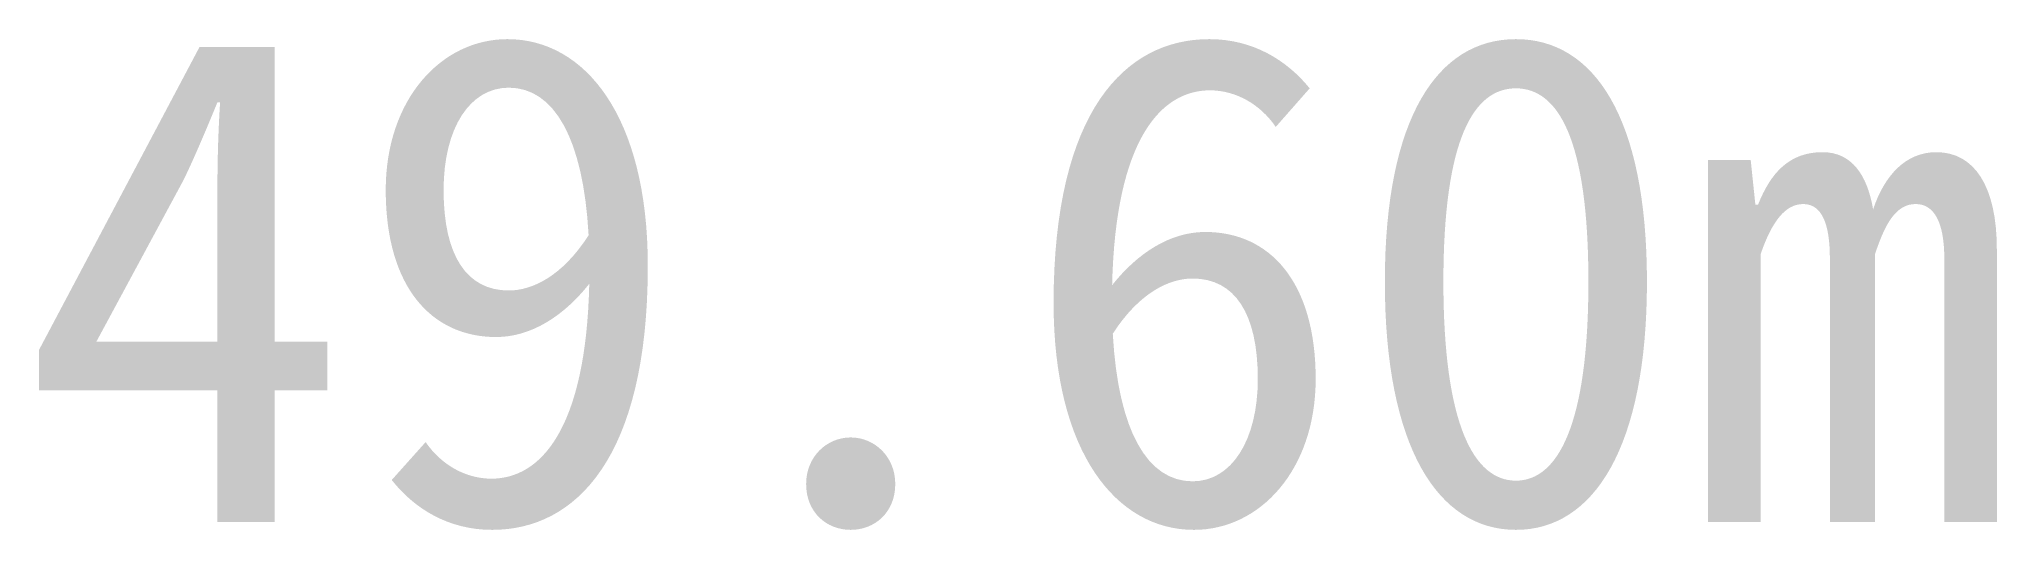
# Model space of a CAD drawing. Header units: metres. Extents: x 1009.014 to 1009.815, y 82.879 to 83.08.
import ezdxf

# ---------------------------------------------------------------- set-up
doc = ezdxf.new("R2010")
doc.units = ezdxf.units.M
doc.layers.add('平面圖_Z-0.9', color=7, linetype='Continuous')

msp = doc.modelspace()

# ---------------------------------------------------------------- texts
at = {"layer": '平面圖_Z-0.9'}
msp.add_text('49.60m', height=0.2, dxfattribs=at).set_placement((1009.0057, 82.8822))

doc.saveas('drawing.dxf')
